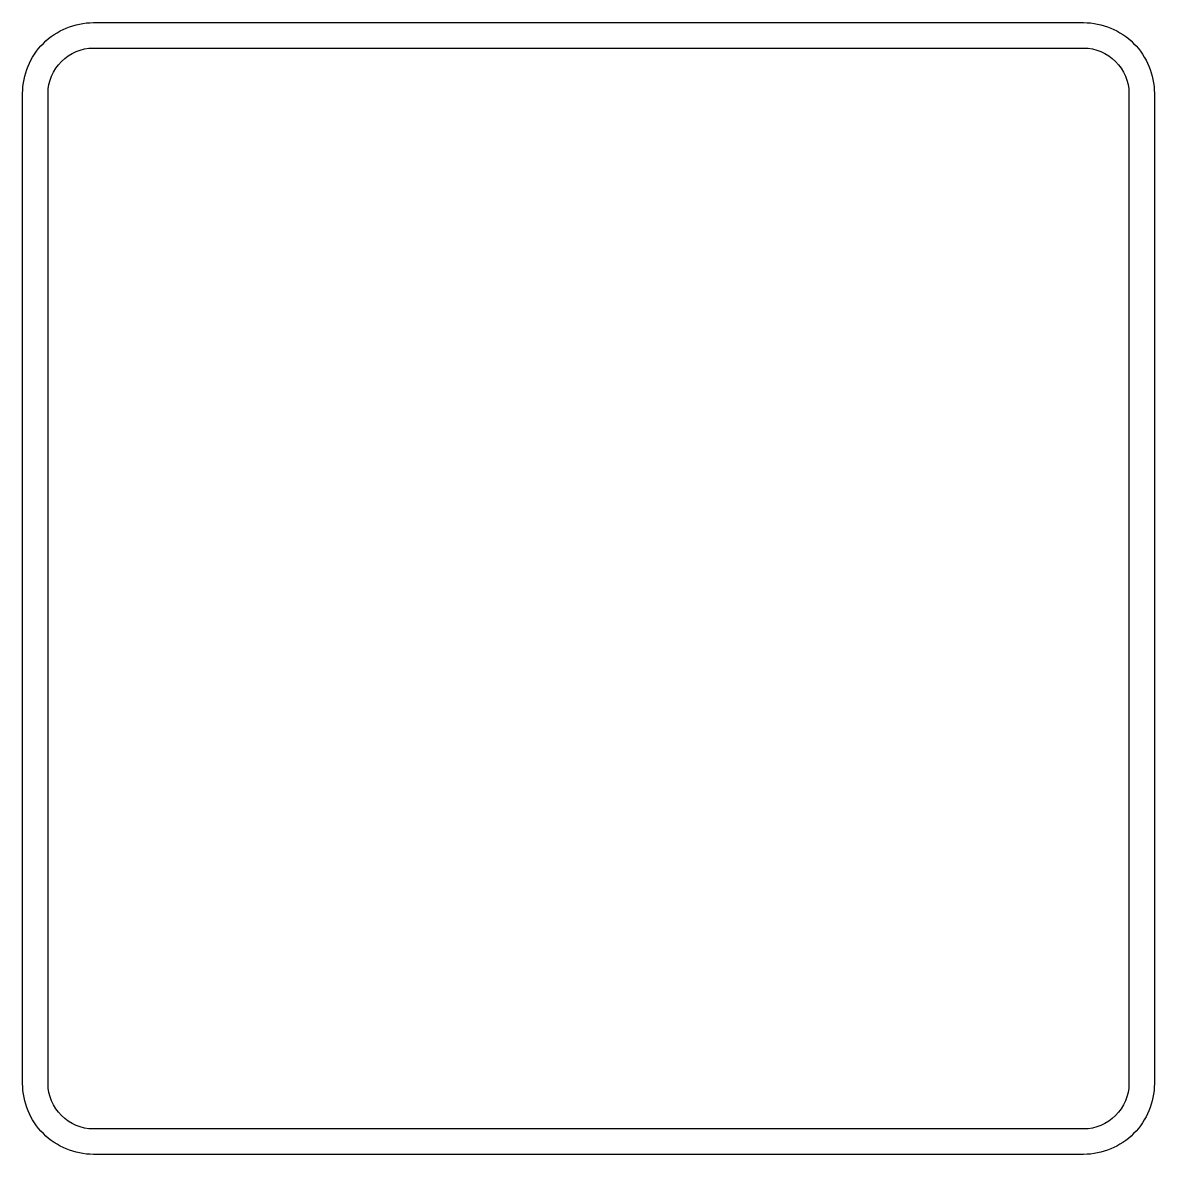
# Model space of a CAD drawing. Extents: x 1599.7 to 1679.7, y 72.8 to 152.8.
import ezdxf

# ---------------------------------------------------------------- set-up
doc = ezdxf.new("R2010")
doc.units = 0
doc.header["$LTSCALE"] = 15
doc.layers.get('0').update_dxf_attribs({"linetype": 'CONTINUOUS'})

msp = doc.modelspace()

# ---------------------------------------------------------------- linework, layer by layer
at = {"ltscale": 0.05}
for points in [[(1674.74, 72.837), (1604.74, 72.837, -0.414214), (1599.74, 77.837), (1599.74, 147.837, -0.414214), (1604.74, 152.837), (1674.74, 152.837, -0.414214), (1679.74, 147.837), (1679.74, 77.837, -0.414214)], [(1674.74, 74.637), (1604.74, 74.637, -0.414214), (1601.54, 77.837), (1601.54, 147.837, -0.414214), (1604.74, 151.037), (1674.74, 151.037, -0.414214), (1677.94, 147.837), (1677.94, 77.837, -0.414214)]]:
    msp.add_lwpolyline(points, format="xyb", close=True, dxfattribs=at)

doc.saveas('drawing.dxf')
